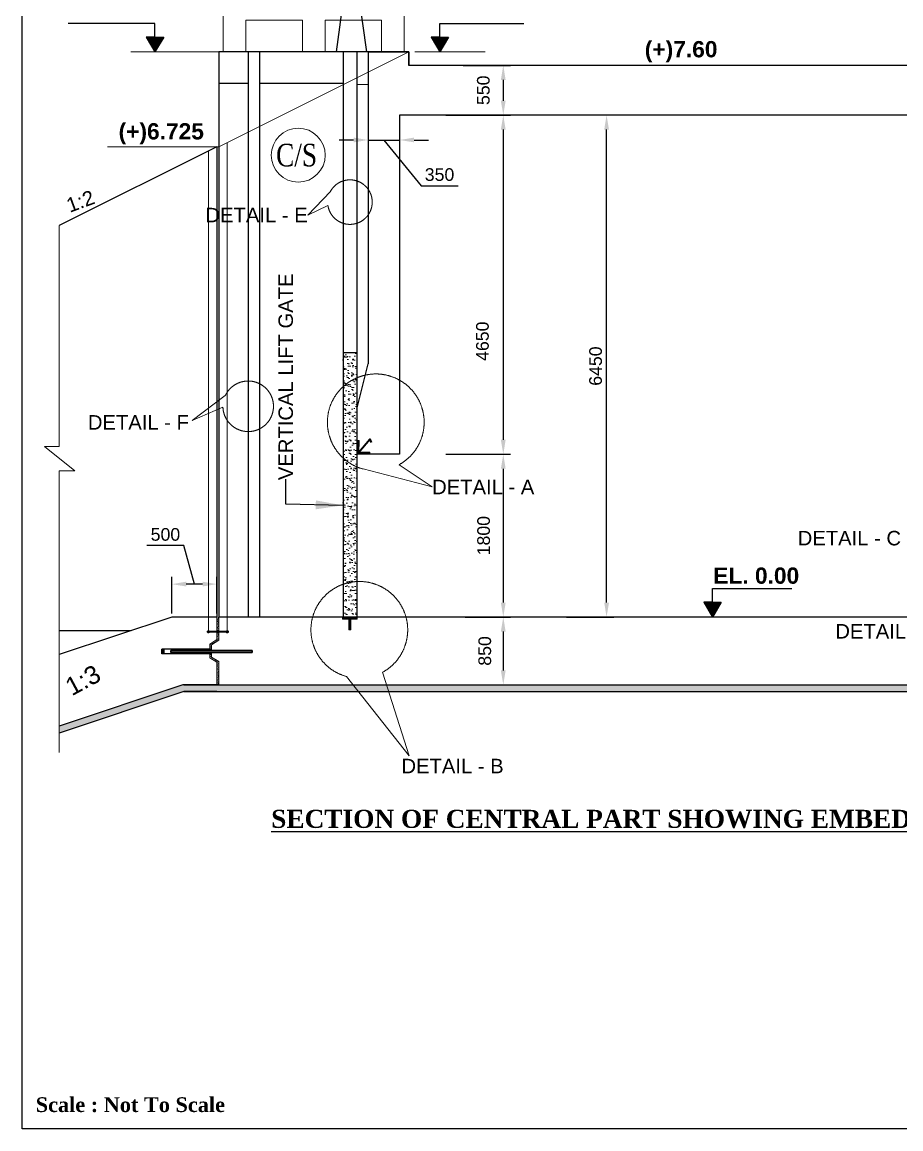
# Model space of a CAD drawing. Extents: x -358915 to 1258323, y -1667244 to -305611.
# Drawn here: x 826179 to 835896, y -1490197 to -1477959 of the extents above; entities that cross this region are included whole.
import ezdxf

# ---------------------------------------------------------------- set-up
doc = ezdxf.new("R2010")
doc.units = 0
doc.header["$LTSCALE"] = 300
doc.header["$MEASUREMENT"] = 0
doc.linetypes.add('DASHED2', pattern=[9.525, 6.35, -3.175])
doc.layers.get('0').update_dxf_attribs({"linetype": 'CONTINUOUS'})
doc.layers.get('DEFPOINTS').update_dxf_attribs({"linetype": 'CONTINUOUS'})
for name, color, linetype, lineweight in [('Dim', 7, 'CONTINUOUS', 9), ('Grid Line_Outer', 7, 'CONTINUOUS', 5), ('HATCH', 252, 'CONTINUOUS', 5), ('line2', 3, 'CONTINUOUS', 30), ('Railing', 8, 'CONTINUOUS', 0)]:
    doc.layers.add(name, color=color, linetype=linetype, lineweight=lineweight)
for name, color, linetype in [('DOTTED', 240, 'DASHED2'), ('LINE', 7, 'CONTINUOUS'), ('TEXT', 10, 'CONTINUOUS')]:
    doc.layers.add(name, color=color, linetype=linetype)
doc.styles.add('Arial', font='arial.ttf')
doc.styles.add('DIM', font='isocp3.shx')
doc.styles.add('SH-T2', font='arial.ttf', dxfattribs={"width": 0.8})
doc.dimstyles.new('dim_150', dxfattribs={"dimtxt": 300, "dimasz": 300, "dimexe": 300, "dimexo": 100, "dimgap": 100, "dimtad": 1, "dimdec": 0, "dimzin": 0, "dimdsep": 46, "dimtxsty": 'DIM', "dimcen": 150, "dimclrd": 5, "dimclre": 5, "dimclrt": 7, "dimadec": 0, "dimazin": 0, "dimtfac": 1, "dimtdec": 0, "dimtmove": 0, "dimatfit": 3, "dimfxl": 20, "dimtolj": 1, "dimtzin": 0, "dimarcsym": 0})
doc.dimstyles.new('dim_80', dxfattribs={"dimtxt": 160, "dimasz": 160, "dimexe": 80, "dimexo": 40, "dimgap": 50, "dimtad": 1, "dimdec": 0, "dimzin": 0, "dimdsep": 46, "dimtxsty": 'DIM', "dimcen": 0.09, "dimclrd": 5, "dimclre": 5, "dimclrt": 7, "dimadec": 0, "dimazin": 0, "dimtfac": 1, "dimtdec": 0, "dimtmove": 0, "dimatfit": 3, "dimfxl": 1, "dimtolj": 1, "dimtzin": 0, "dimarcsym": 0})
pattern_1 = [(37.5, (475797.836, -1504113.223), (-0.31496679, 9.63411885), [0, -7.6, 0, -8.5, 0, -8.125]), (7.5, (475797.836, -1504113.223), (8.84888353, 14.11073033), [0, -4.1, 0, -6.85, 0, -2.625]), (327.5, (475791.686, -1504113.223), (15.5707093, 0.02829527), [0, -2.5, 0, -9, 0, -11.75]), (317.5, (475791.686, -1504113.223), (15.030633, 4.3883778), [0, -1.25, 0, -5.9, 0, -6.75])]

# ---------------------------------------------------------------- blocks, each defined once
blk = doc.blocks.new('*D1009')
at = {"layer": 'DEFPOINTS', "color": 0, "ltscale": 500, "transparency": 16777216}
for p in [(831286, -1484537), (831203, -1485287), (831500, -1485287)]:
    blk.add_point(p, dxfattribs=at)
at = {"layer": 'Dim', "color": 5, "lineweight": -2, "ltscale": 500, "transparency": 16777216}
for p, q in [((831326, -1484537), (831580, -1484537)), ((831500, -1484697), (831500, -1485127)), ((831243, -1485287), (831580, -1485287))]:
    blk.add_line(p, q, dxfattribs=at)
at = {"layer": 'Dim', "color": 5, "ltscale": 500, "transparency": 16777216}
for points in [[(831473, -1484697), (831526, -1484697), (831500, -1484537)], [(831473, -1485127), (831526, -1485127), (831500, -1485287)]]:
    blk.add_solid(points, dxfattribs=at)
at = {"layer": 'Dim', "color": 7, "ltscale": 500, "transparency": 16777216, "insert": (831296, -1484912), "char_height": 140, "attachment_point": 5, "rotation": 90, "style": 'Arial'}
blk.add_mtext('\\A1;850', dxfattribs=at)
blk = doc.blocks.new('*D1013')
at = {"layer": 'DEFPOINTS', "color": 0, "ltscale": 500, "transparency": 16777216}
for p in [(827834, -1484173), (827834, -1484537), (828334, -1484537)]:
    blk.add_point(p, dxfattribs=at)
at = {"layer": 'Dim', "color": 5, "lineweight": -2, "ltscale": 500, "transparency": 16777216}
for p, q in [((827969, -1483746), (827560, -1483746)), ((828084, -1484173), (827969, -1483746)), ((827834, -1484497), (827834, -1484093)), ((828334, -1484497), (828334, -1484093)), ((828174, -1484173), (827994, -1484173))]:
    blk.add_line(p, q, dxfattribs=at)
at = {"layer": 'Dim', "color": 5, "ltscale": 500, "transparency": 16777216}
for points in [[(827994, -1484146), (827994, -1484199), (827834, -1484173)], [(828174, -1484146), (828174, -1484199), (828334, -1484173)]]:
    blk.add_solid(points, dxfattribs=at)
at = {"layer": 'Dim', "color": 7, "ltscale": 500, "transparency": 16777216, "insert": (827764, -1483624), "char_height": 140, "attachment_point": 5, "style": 'Arial'}
blk.add_mtext('\\A1;500', dxfattribs=at)
blk = doc.blocks.new('*D1015')
at = {"layer": 'DEFPOINTS', "color": 0, "ltscale": 500, "transparency": 16777216}
for p in [(831094, -1482737), (831038, -1484537), (831500, -1484537)]:
    blk.add_point(p, dxfattribs=at)
at = {"layer": 'Dim', "color": 5, "lineweight": -2, "ltscale": 500, "transparency": 16777216}
for p, q in [((831134, -1482737), (831580, -1482737)), ((831500, -1482897), (831500, -1484377)), ((831078, -1484537), (831580, -1484537))]:
    blk.add_line(p, q, dxfattribs=at)
at = {"layer": 'Dim', "color": 5, "ltscale": 500, "transparency": 16777216}
for points in [[(831473, -1482897), (831526, -1482897), (831500, -1482737)], [(831473, -1484377), (831526, -1484377), (831500, -1484537)]]:
    blk.add_solid(points, dxfattribs=at)
at = {"layer": 'Dim', "color": 7, "ltscale": 500, "transparency": 16777216, "insert": (831283, -1483637), "char_height": 140, "attachment_point": 5, "rotation": 90, "style": 'Arial'}
blk.add_mtext('\\A1;1800', dxfattribs=at)
blk = doc.blocks.new('*D1016')
at = {"layer": 'DEFPOINTS', "color": 0, "ltscale": 500, "transparency": 16777216}
for p in [(830825, -1478987), (830825, -1482737), (831500, -1482737)]:
    blk.add_point(p, dxfattribs=at)
at = {"layer": 'Dim', "color": 5, "lineweight": -2, "ltscale": 500, "transparency": 16777216}
for p, q in [((830865, -1478987), (831580, -1478987)), ((831500, -1479147), (831500, -1482577)), ((830865, -1482737), (831580, -1482737))]:
    blk.add_line(p, q, dxfattribs=at)
at = {"layer": 'Dim', "color": 5, "ltscale": 500, "transparency": 16777216}
for points in [[(831473, -1479147), (831526, -1479147), (831500, -1478987)], [(831473, -1482577), (831526, -1482577), (831500, -1482737)]]:
    blk.add_solid(points, dxfattribs=at)
at = {"layer": 'Dim', "color": 7, "ltscale": 500, "transparency": 16777216, "insert": (831270, -1481487), "char_height": 140, "attachment_point": 5, "rotation": 90, "style": 'Arial'}
blk.add_mtext('\\A1;4650', dxfattribs=at)
blk = doc.blocks.new('KK')
at = {"layer": 'LINE', "lineweight": 15}
for p, q in [((-286, 1162), (-184, 1162)), ((-286, 1148), (-286, 1162)), ((-286, 1148), (-184, 1148)), ((-242, 1056), (-242, 1148)), ((-226, 1056), (-226, 1148)), ((-184, 1148), (-184, 1162))]:
    blk.add_line(p, q, dxfattribs=at)
at = {"layer": 'LINE'}
for p, q in [((-182, 1056), (-284, 1056)), ((-284, 1054), (-284, 955)), ((-182, 1056), (-182, 956)), ((-284, 856), (-284, 953)), ((-182, 956), (-182, 856)), ((-284, 856), (-400, 0)), ((-182, 856), (-66, 0))]:
    blk.add_line(p, q, dxfattribs=at)
blk = doc.blocks.new('*D1017')
at = {"layer": 'DEFPOINTS', "color": 0, "ltscale": 500, "transparency": 16777216}
for p in [(832642, -1478987), (833347, -1478987), (832158, -1484537)]:
    blk.add_point(p, dxfattribs=at)
at = {"layer": 'Dim', "color": 5, "lineweight": -2, "ltscale": 500, "transparency": 16777216}
for p, q in [((833307, -1478987), (832562, -1478987)), ((832642, -1484377), (832642, -1479147)), ((832198, -1484537), (832722, -1484537))]:
    blk.add_line(p, q, dxfattribs=at)
at = {"layer": 'Dim', "color": 5, "ltscale": 500, "transparency": 16777216}
for points in [[(832616, -1479147), (832669, -1479147), (832642, -1478987)], [(832616, -1484377), (832669, -1484377), (832642, -1484537)]]:
    blk.add_solid(points, dxfattribs=at)
at = {"layer": 'Dim', "color": 7, "ltscale": 500, "transparency": 16777216, "insert": (832521, -1481762), "char_height": 140, "attachment_point": 5, "rotation": 90, "style": 'Arial'}
blk.add_mtext('\\A1;6450', dxfattribs=at)
blk = doc.blocks.new('*D1018')
at = {"layer": 'DEFPOINTS', "color": 0, "ltscale": 500, "transparency": 16777216}
for p in [(831015, -1478437), (831015, -1478987), (831500, -1478987)]:
    blk.add_point(p, dxfattribs=at)
at = {"layer": 'Dim', "color": 5, "lineweight": -2, "ltscale": 500, "transparency": 16777216}
for p, q in [((831055, -1478437), (831580, -1478437)), ((831500, -1478597), (831500, -1478827)), ((831055, -1478987), (831580, -1478987))]:
    blk.add_line(p, q, dxfattribs=at)
at = {"layer": 'Dim', "color": 5, "ltscale": 500, "transparency": 16777216}
for points in [[(831473, -1478597), (831526, -1478597), (831500, -1478437)], [(831473, -1478827), (831526, -1478827), (831500, -1478987)]]:
    blk.add_solid(points, dxfattribs=at)
at = {"layer": 'Dim', "color": 7, "ltscale": 500, "transparency": 16777216, "insert": (831280, -1478712), "char_height": 140, "attachment_point": 5, "rotation": 90, "style": 'Arial'}
blk.add_mtext('\\A1;550', dxfattribs=at)
blk = doc.blocks.new('*D1020')
at = {"layer": 'DEFPOINTS', "color": 0, "ltscale": 500, "transparency": 16777216}
for p in [(830004, -1479111), (830354, -1479111), (830354, -1479262)]:
    blk.add_point(p, dxfattribs=at)
at = {"layer": 'Dim', "color": 5, "lineweight": -2, "ltscale": 500, "transparency": 16777216}
for p, q in [((830004, -1479151), (830004, -1479342)), ((830354, -1479151), (830354, -1479342)), ((829844, -1479262), (829684, -1479262)), ((830004, -1479262), (830354, -1479262)), ((830004, -1479262), (830354, -1479262)), ((830179, -1479262), (830591, -1479767)), ((830514, -1479262), (830674, -1479262)), ((830591, -1479767), (831000, -1479767))]:
    blk.add_line(p, q, dxfattribs=at)
at = {"layer": 'Dim', "color": 5, "ltscale": 500, "transparency": 16777216}
for points in [[(829844, -1479235), (829844, -1479288), (830004, -1479262)], [(830514, -1479235), (830514, -1479288), (830354, -1479262)]]:
    blk.add_solid(points, dxfattribs=at)
at = {"layer": 'Dim', "color": 7, "ltscale": 500, "transparency": 16777216, "insert": (830795, -1479645), "char_height": 140, "attachment_point": 5, "style": 'Arial'}
blk.add_mtext('\\A1;350', dxfattribs=at)
blk = doc.blocks.new('Ralling 02')
at = {"layer": 'Railing', "ltscale": 500}
for p, q in [((-1750, 0), (-1750, 1050)), ((-1750, 1000), (-1750, 0)), ((-1500, 1050), (-1500, 1000)), ((-875, 1000), (-875, 1050)), ((-625, 1000), (-625, 1050)), ((0, 1000), (0, 1050)), ((0, 1000), (0, 1050)), ((250, 800), (250, 1050)), ((250, 1050), (250, 0)), ((-1500, 800), (-875, 800)), ((-1500, 550), (-1500, 800)), ((-875, 550), (-875, 800)), ((0, 800), (-625, 800)), ((0, 550), (0, 800)), ((-1500, 0), (-1500, 350)), ((-875, 0), (-875, 350)), ((0, 0), (0, 350))]:
    blk.add_line(p, q, dxfattribs=at)
for points in [[(-1500, 1050), (-1750, 1050)], [(-1500, 1000), (-875, 1000)], [(-625, 1050), (-875, 1050)], [(0, 1000), (-625, 1000)], [(250, 1050), (0, 1050)], [(-625, 800), (-625, 550)], [(0, 800), (0, 800), (0, 550)], [(-1500, 550), (-875, 550)], [(0, 550), (-625, 550)], [(-1500, 350), (-875, 350)], [(-875, 350), (-1400, 350)], [(-625, 350), (-225, 350)], [(0, 350), (-625, 350)], [(-625, 350), (-625, 0)]]:
    blk.add_lwpolyline(points, dxfattribs=at)
blk.add_lwpolyline([(-625, 1000), (-625, 1000)], close=True, dxfattribs=at)
blk = doc.blocks.new('huk')
at = {"layer": 'Dim'}
h = blk.add_hatch(dxfattribs=at)
h.set_pattern_fill('ANSI31', color=15)
h.set_pattern_definition([(45, (-358365.36117, -19477.47705), (-0.08838834765, 0.08838834765), [])])
h.paths.add_polyline_path([(13, 3, 0.75964), (-13, 3), (-94, 3, 4.674984), (-94, -6), (-12, -6, 0.637498), (12, -6), (94, -6, 4.674984), (94, 3)])
h.paths.add_polyline_path([(-6, 0, -1), (6, 0, -1)], flags=16)
at = {"layer": 'DOTTED', "color": 8}
for points in [[(-94, 3), (-13, 3)], [(13, 3), (94, 3)], [(-94, -6), (-12, -6)], [(12, -6), (94, -6)]]:
    blk.add_lwpolyline(points, dxfattribs=at)
blk.add_circle((0, 0), 6.04, dxfattribs=at)
for centre, radius, start, end in [((-104, -1), 11, 24.1477, 335.8523), ((0, 0), 13, 15.5565, 164.4435), ((104, -1), 11, 204.1477, 155.8523), ((0, 0), 13, 204.9652, 335.0348)]:
    blk.add_arc(centre, radius, start, end, dxfattribs=at)

msp = doc.modelspace()

# ---------------------------------------------------------------- hatches: boundary and pattern name
at = {"layer": 'Dim'}
h = msp.add_hatch(dxfattribs=at)
h.set_pattern_fill('ANSI31', color=8, scale=0.5)
h.set_pattern_definition([(45, (655511.25097, -1530818.002826), (-0.044194173824, 0.044194173824), [])])
h.paths.add_polyline_path([(827744.5, -1478123.8), (827648.2, -1478123.8), (827648.2, -1478286.7)])
h.paths.add_polyline_path([(827648.2, -1478123.8), (827551.9, -1478123.8), (827648.2, -1478286.7)])
h = msp.add_hatch(dxfattribs=at)
h.set_pattern_fill('ANSI31', color=8, scale=0.5)
h.set_pattern_definition([(45, (658660.45642, -1530818.002826), (-0.044194173824, 0.044194173824), [])])
h.paths.add_polyline_path([(830893.7, -1478123.8), (830797.4, -1478123.8), (830797.4, -1478286.7)])
h.paths.add_polyline_path([(830797.4, -1478123.8), (830701.1, -1478123.8), (830797.4, -1478286.7)])
at = {"layer": 'Dim', "ltscale": 50}
h = msp.add_hatch(dxfattribs=at)
h.set_pattern_fill('AR-SAND', color=2, scale=40)
h.set_pattern_definition([(37.5, (-1999817.22, -753899.374), (-2.5197343, 77.0729508), [0, -60.8, 0, -68, 0, -65]), (7.5, (-1999817.22, -753899.37), (70.7910682, 112.8858426), [0, -32.8, 0, -54.8, 0, -21]), (327.5, (-1999866.42, -753899.374), (124.5656745, 0.2263621), [0, -20, 0, -72, 0, -94]), (317.5, (-1999866.42, -753899.37), (120.245064, 35.1070226), [0, -10, 0, -47.2, 0, -54])])
h.paths.add_polyline_path([(829729.2, -1484536.7), (829879.1, -1484536.7), (829879.1, -1481610.3), (829729.1, -1481610.3)])
at = {"layer": 'Dim'}
h = msp.add_hatch(dxfattribs=at)
h.set_pattern_fill('ANSI31', color=8, scale=0.5)
h.set_pattern_definition([(45, (661676.67689, -1537068.002826), (-0.044194173824, 0.044194173824), [])])
h.paths.add_polyline_path([(833909.9, -1484373.8), (833813.6, -1484373.8), (833813.6, -1484536.7)])
h.paths.add_polyline_path([(833813.6, -1484373.8), (833717.3, -1484373.8), (833813.6, -1484536.7)])
h = msp.add_hatch(dxfattribs=at)
h.set_pattern_fill('AR-SAND', color=8, scale=5)
h.set_pattern_definition(pattern_1)
h.paths.add_polyline_path([(828354.1, -1484536.7), (828334.1, -1484536.7), (828334.1, -1484786.7), (828254.1, -1484836.7), (828254.1, -1484880.6), (828274.1, -1484880.6), (828274.1, -1484843.8), (828354.1, -1484793.8)])
h = msp.add_hatch(color=15, dxfattribs=at)
h.dxf.hatch_style = 1
h.paths.add_polyline_path([(827749.6, -1484892.8), (827724.1, -1484892.8), (827724.1, -1484942.8), (827749.6, -1484942.8)])
h = msp.add_hatch(color=15, dxfattribs=at)
h.dxf.hatch_style = 1
h.paths.add_polyline_path([(828723.9, -1484907.6), (828723.9, -1484927.6), (827824.4, -1484927.6), (827824.4, -1484907.6)])
h = msp.add_hatch(dxfattribs=at)
h.set_pattern_fill('AR-SAND', color=8, scale=5)
h.set_pattern_definition(pattern_1)
h.paths.add_polyline_path([(828334.1, -1485287.4), (828354.1, -1485287.4), (828354.1, -1485029.6), (828274.1, -1484979.6), (828274.1, -1484942.8), (828254.1, -1484942.8), (828254.1, -1484986.7), (828334.1, -1485036.7)])
at = {"layer": 'Grid Line_Outer', "ltscale": 2}
h = msp.add_hatch(dxfattribs=at)
h.set_pattern_fill('ANSI31', color=1)
h.set_pattern_definition([(45, (372532.36099, -1448017.35295), (-0.08838834765, 0.08838834765), [])])
h.paths.add_polyline_path([(830027.1, -1482736.7), (830025.1, -1482712.9), (829903.4, -1482712.9), (829905.4, -1482585.6), (829879.1, -1482585.6), (829879.1, -1482736.7)])
h = msp.add_hatch(dxfattribs=at)
h.set_pattern_fill('ANSI31', color=1, scale=0.6)
h.set_pattern_definition([(45, (555437.74945, -1462625.75057), (-0.05303300859, 0.05303300859), [])])
h.paths.add_polyline_path([(829815.9, -1484559.3), (829792.1, -1484559.3), (829792.1, -1484678.6), (829815.9, -1484678.6)])
h.paths.add_polyline_path([(829885, -1484537.4), (829722.4, -1484537.4), (829722.4, -1484559.3), (829885, -1484559.3)])
at = {"layer": 'HATCH', "lineweight": 15}
h = msp.add_hatch(dxfattribs=at)
h.set_pattern_fill('AR-CONC', color=2, scale=20)
h.set_pattern_definition([(50, (700863.17, -1493136.25), (143.45204, -12.55043), [15, -165]), (355, (700863.17, -1493136.25), (-27.75027, 150.43843), [12, -132]), (100.45144, (700875.12, -1493137.3), (115.70177, 137.888), [12.74804, -140.22842]), (46.1842, (700863.17, -1493096.25), (213.44827, -33.10386), [22.5, -247.5]), (96.63564, (700880.96, -1493099.01), (186.9324, 194.82372), [19.12207, -210.34275]), (351.18416, (700863.17, -1493096.25), (186.9324, 194.82372), [18, -198]), (21, (700883.17, -1493106.25), (119.38141, -80.52378), [15, -165]), (326, (700883.17, -1493106.25), (48.66307, 145.03001), [12, -132]), (71.45144, (700893.12, -1493112.96), (168.04448, 64.50623), [12.74804, -140.22842]), (37.5, (700863.17, -1493136.253), (2.431971, 66.57877), [0, -130.4, 0, -134, 0, -132.5]), (7.5, (700863.17, -1493136.25), (52.613907, 78.882342), [0, -76.4, 0, -127.4, 0, -50.5]), (327.5, (700818.57, -1493136.253), (106.764487, -4.510974), [0, -50, 0, -156, 0, -207]), (317.5, (700798.57, -1493136.25), (116.637234, 20.020996), [0, -65, 0, -103.6, 0, -147])])
h.paths.add_polyline_path([(836772.9, -1485511.7), (836622.9, -1485361.7), (830454.1, -1485361.7), (827968.2, -1485361.7), (826590.1, -1485821), (826590.1, -1485741.9), (827956, -1485286.7), (830454.1, -1485286.7), (836653.9, -1485286.7), (836803.9, -1485436.7), (838274, -1485436.7), (838652.2, -1485436.7), (840216.2, -1485958), (840216.2, -1486037.1), (838640.1, -1485511.7)])

# ---------------------------------------------------------------- linework, layer by layer
for p, q in [((828274.1, -1484892), (827724.1, -1484892.8)), ((828274.1, -1484942.8), (827724.1, -1484942.8))]:
    msp.add_line(p, q)
at = {"color": 5}
for points in [[(827648.2, -1478286.7), (827648.2, -1477972.6), (826689.8, -1477972.6)], [(830797.4, -1478286.7), (830797.4, -1477972.6), (831726.9, -1477972.6)], [(827648.2, -1478286.7), (827648.2, -1478123.8), (827551.9, -1478123.8), (827648.2, -1478286.7)], [(827648.2, -1478286.7), (827648.2, -1478123.8), (827744.5, -1478123.8), (827648.2, -1478286.7)], [(830797.4, -1478286.7), (830797.4, -1478123.8), (830701.1, -1478123.8), (830797.4, -1478286.7)], [(830797.4, -1478286.7), (830797.4, -1478123.8), (830893.7, -1478123.8), (830797.4, -1478286.7)], [(833813.6, -1484536.7), (833813.6, -1484222.6), (834690.4, -1484222.6)], [(833813.6, -1484536.7), (833813.6, -1484373.8), (833717.3, -1484373.8), (833813.6, -1484536.7)], [(833813.6, -1484536.7), (833813.6, -1484373.8), (833909.9, -1484373.8), (833813.6, -1484536.7)]]:
    msp.add_lwpolyline(points, dxfattribs=at)
for points in [[(827724.1, -1484942.8), (827724.1, -1484892.8)], [(827749.6, -1484942.8), (827749.6, -1484892.8)]]:
    msp.add_lwpolyline(points)
at = {"layer": 'Dim', "color": 8, "linetype": 'DASHED2', "ltscale": 2000}
msp.add_line((828348.1, -1479336.7), (827124, -1479336.7), dxfattribs=at)
for points in [[(827382.1, -1478286.7), (828404.9, -1478286.7)], [(830523.6, -1478286.7), (831299.6, -1478286.7)]]:
    msp.add_lwpolyline(points, dxfattribs=at)
at = {"layer": 'Dim', "color": 5, "linetype": 'DASHED2', "ltscale": 800000}
for points in [[(830454.1, -1478286.7), (828354.1, -1479336.7)], [(828446.9, -1484688.5), (828446.9, -1479290.3)], [(828240.5, -1484688.5), (828240.5, -1479383.5)]]:
    msp.add_lwpolyline(points, dxfattribs=at)
at = {"layer": 'Dim', "color": 1, "linetype": 'DASHED2', "ltscale": 2000}
for points in [[(829560.9, -1479985.3, 6.0707516), (829588.7, -1479829.8), (829337.2, -1480091.8), (829560.9, -1479985.3)], [(830347.6, -1482852.4, 5.1437327), (829949.6, -1482899.8), (830712.9, -1483098.7), (830347.6, -1482852.4)], [(828399.9, -1482217.2, 8.3973133), (828425.8, -1482088.5), (828061, -1482365), (828399.9, -1482217.2)], [(830165.5, -1485147.5, 5.1437327), (829767.4, -1485194.8), (830458.8, -1486070.7), (830165.5, -1485147.5)]]:
    msp.add_lwpolyline(points, format="xyb", dxfattribs=at)
at = {"layer": 'Grid Line_Outer', "color": 1, "ltscale": 2}
msp.add_line((830027.1, -1482736.7), (830025.1, -1482712.9), dxfattribs=at)
msp.add_lwpolyline([(830027.1, -1482736.7), (829879.1, -1482736.7), (829879.1, -1482585.6), (829905.4, -1482585.6), (829903.4, -1482712.9), (830025.1, -1482712.9)], dxfattribs=at)
at = {"layer": 'Grid Line_Outer', "color": 1, "lineweight": 35, "ltscale": 2}
msp.add_lwpolyline([(829903.4, -1482712.9), (830025.9, -1482568.2), (830040.4, -1482606.1)], dxfattribs=at)
at = {"layer": 'Grid Line_Outer', "color": 1, "ltscale": 2}
for points in [[(829722.4, -1484537.4), (829885, -1484537.4), (829885, -1484559.3), (829722.4, -1484559.3)], [(829815.9, -1484678.6), (829792.1, -1484678.6), (829792.1, -1484559.3), (829815.9, -1484559.3)]]:
    msp.add_lwpolyline(points, close=True, dxfattribs=at)
at = {"layer": 'HATCH', "color": 8, "lineweight": 15}
msp.add_line((829879.1, -1478649.2), (830004.1, -1478649.2), dxfattribs=at)
at = {"layer": 'HATCH', "color": 3, "lineweight": 9}
msp.add_lwpolyline([(826590.1, -1486034.2), (826590.1, -1482921.4), (826760.9, -1482921.4), (826428.2, -1482651.9), (826590.1, -1482651.9), (826590.1, -1480208.7)], dxfattribs=at)
at = {"layer": 'HATCH', "color": 3, "lineweight": 15}
msp.add_circle((829232.3, -1479429.9), 298.6, dxfattribs=at)
at = {"layer": 'LINE', "ltscale": 500}
for p, q in [((830004.1, -1478286.7), (828354.1, -1478286.7)), ((828679.1, -1478636.7), (828354.1, -1478636.7)), ((829729.1, -1478636.7), (828804.1, -1478636.7)), ((830354.1, -1482736.7), (829879.1, -1482736.7)), ((836903.9, -1484536.7), (828354.1, -1484536.7)), ((826590.1, -1484686.7), (827384.2, -1484686.7))]:
    msp.add_line(p, q, dxfattribs=at)
at = {"layer": 'LINE'}
msp.add_lwpolyline([(852218.5, -1490196.5), (826179.3, -1490196.5), (826179.3, -1471783.1), (852218.5, -1471783.1)], close=True, dxfattribs=at)
at = {"layer": 'LINE', "ltscale": 500}
for points in [[(828354.1, -1478286.7), (828354.1, -1484536.7)], [(828679.1, -1478286.7), (828679.1, -1484536.7)], [(828804.1, -1478286.7), (828804.1, -1484536.7)], [(829729.1, -1478286.7), (829729.2, -1484536.7)], [(829879.1, -1478286.7), (829879.1, -1484536.7)], [(830004.1, -1478286.7), (830454.1, -1478286.7)], [(830454.1, -1478436.7), (830454.1, -1478286.7), (830004.1, -1478286.7), (830004.1, -1478436.7)], [(830454.1, -1478286.7), (830454.1, -1478436.7)], [(830004.1, -1478436.7), (830004.1, -1481736.7)], [(836454.1, -1478436.9), (830454.1, -1478436.7)], [(830004.1, -1478942.9), (830004.1, -1481736.7)], [(830354.1, -1478986.7), (830354.1, -1482636.7)], [(836554.1, -1478986.7), (830354.1, -1478986.7)], [(830354.1, -1478986.7), (830354.1, -1482736.7)], [(828334.1, -1479336.7), (826590.1, -1480208.7)], [(828334.1, -1479336.7), (828334.1, -1484536.7)], [(829729.1, -1481610.3), (829879.1, -1481610.3)], [(829879.1, -1482236.7), (830004.1, -1481736.7)], [(829879.1, -1482236.7), (829879.1, -1482736.7)], [(828334.1, -1484536.7), (827834.3, -1484536.7), (826590.1, -1484951.4)], [(828334.1, -1485286.7), (827956, -1485286.7), (826590.1, -1485741.9)], [(827968.2, -1485286.7), (830454.1, -1485286.7), (836653.9, -1485286.7), (836803.9, -1485436.7), (838254, -1485436.7)], [(828334.1, -1485361.7), (827968.2, -1485361.7), (826590.1, -1485821)], [(827968.2, -1485361.7), (830454.1, -1485361.7), (836622.9, -1485361.7), (836772.9, -1485511.7), (838640.1, -1485511.7)]]:
    msp.add_lwpolyline(points, dxfattribs=at)
at = {"layer": 'LINE', "lineweight": 15}
for points in [[(828334.1, -1484536.7), (828334.1, -1484786.7), (828254.1, -1484836.7), (828254.1, -1484892.1)], [(828354.1, -1484536.7), (828354.1, -1484793.8), (828274.1, -1484843.8), (828274.1, -1484907.6)], [(828254.1, -1484942.8), (828254.1, -1484986.7), (828334.1, -1485036.7), (828334.1, -1485286.7)], [(828274.1, -1484927.6), (828274.1, -1484979.6), (828354.1, -1485029.6), (828354.1, -1485286.7)]]:
    msp.add_lwpolyline(points, dxfattribs=at)
at = {"layer": 'line2', "color": 2}
msp.add_line((828723.9, -1484927.6), (828723.9, -1484907.6), dxfattribs=at)
at = {"layer": 'line2', "color": 1}
for points in [[(828354.1, -1484706.7), (828349.8, -1484710.1), (828343.9, -1484711.5), (828337.6, -1484709.9), (828334.1, -1484707)], [(828354.1, -1485286.7), (828334.1, -1485286.7)]]:
    msp.add_lwpolyline(points, dxfattribs=at)
at = {"layer": 'line2', "color": 2}
for points in [[(827824.4, -1484907.6), (828723.9, -1484907.6)], [(827824.4, -1484907.6), (827824.4, -1484927.6)], [(827824.4, -1484927.6), (828723.9, -1484927.6)]]:
    msp.add_lwpolyline(points, dxfattribs=at)

# ---------------------------------------------------------------- block references
at = {"color": 8}
msp.add_blockref('KK', (830051.9, -1478286.7), dxfattribs=at)
at = {"layer": 'line2', "color": 1, "xscale": -1}
for name, p in [('Ralling 02', (828654.1, -1478286.7)), ('huk', (828343.9, -1484698.5))]:
    msp.add_blockref(name, p, dxfattribs=at)

# ---------------------------------------------------------------- texts
at = {"layer": 'LINE', "color": 4, "insert": (828933.4, -1486770.8), "char_height": 150, "width": 8809.359, "attachment_point": 4}
msp.add_mtext('{\\fTimes New Roman|b1|i0|c0|p18;\\H1.3333x;\\L\\C6;SECTION OF CENTRAL PART SHOWING EMBEDED PARTS }', dxfattribs=at)
at = {"layer": 'TEXT', "ltscale": 500, "style": 'Arial'}
msp.add_text('1:3', height=200, rotation=28.3021, dxfattribs=at).set_placement((826727.7, -1485414.4))
at = {"layer": 'TEXT', "color": 6, "char_height": 180, "attachment_point": 4, "style": 'Arial'}
for s, insert, width in [('{\\fArial|b1|i0|c0|p34;(+)7.60}', (833064.6, -1478284.9, 0), 572.38), ('{\\fArial|b1|i0|c0|p34;(+)6.725}', (827246, -1479193, 0), 572.38), ('{\\fArial|b1|i0|c0|p34;EL. 0.00}', (833821.8, -1484080.4, 0), 1147.839)]:
    msp.add_mtext(s, dxfattribs=dict(at, insert=insert, width=width))
at = {"layer": 'TEXT', "color": 1, "insert": (829441, -1479430.3), "char_height": 250, "width": 630.168, "attachment_point": 6, "style": 'SH-T2'}
msp.add_mtext('{\\fTimes New Roman|b0|i0|c0|p18;C/S}', dxfattribs=at)
at = {"layer": 'TEXT', "ltscale": 500, "insert": (826942.1, -1479810.1), "char_height": 160, "width": 609.08, "attachment_point": 3, "rotation": 20.1763, "style": 'Arial'}
msp.add_mtext('1:2', dxfattribs=at)
at = {"layer": 'TEXT', "color": 7, "char_height": 160, "style": 'Arial'}
for s, insert, attachment_point in [('DETAIL - E', (829337.2, -1480091.8), 6), ('DETAIL - F', (828023.9, -1482384.1), 6), ('DETAIL - A', (830712.9, -1483098.7), 4), ('DETAIL - C', (835898.1, -1483665.4), 6), ('DETAIL - D', (836314.3, -1484694.4), 6)]:
    msp.add_mtext(s, dxfattribs=dict(at, insert=insert, attachment_point=attachment_point))
at = {"layer": 'TEXT', "color": 2, "insert": (829095.1, -1480737.9), "char_height": 160, "attachment_point": 6, "rotation": 90, "style": 'Arial'}
msp.add_mtext('\\pxql;VERTICAL LIFT GATE', dxfattribs=at)
at = {"layer": 'TEXT', "color": 7, "insert": (830374, -1486184.4), "char_height": 160, "width": 1484.668, "attachment_point": 4, "style": 'Arial'}
msp.add_mtext('DETAIL - B', dxfattribs=at)
at = {"layer": 'TEXT', "color": 0, "linetype": 'ByBlock', "insert": (826329.6, -1489847.4), "char_height": 163.039, "width": 8486.086, "attachment_point": 1, "style": 'Arial'}
msp.add_mtext('{\\fTimes New Roman|b1|i0|c0|p18;Scale : Not To Scale}', dxfattribs=at)

# ---------------------------------------------------------------- dimensions: what is measured, and where the dimension line sits
at = {"layer": 'Dim', "ltscale": 500}
for base, p1, p2, angle, text, picture, middle in [((831499.5, -1478986.7), (831015.2, -1478436.7), (831015.2, -1478986.7), 270, '550', '*D1018', (831280.4, -1478711.7)), ((831499.5, -1482736.7), (830824.7, -1478986.7), (830824.7, -1482736.7), 90, '4650', '*D1016', (831269.9, -1481487.2)), ((831499.5, -1485286.7), (831285.5, -1484536.7), (831202.5, -1485286.7), 90, '850', '*D1009', (831295.6, -1484911.7))]:
    dim = msp.add_linear_dim(base=base, p1=p1, p2=p2, angle=angle, text=text, dimstyle='dim_80', override={"dimtxt": 140, "dimtxsty": 'Arial', "dimtmove": 2}, dxfattribs=at)
    dim.commit()
    dim.dimension.update_dxf_attribs({"geometry": picture, "text_midpoint": middle, "dimtype": 160})
dim = msp.add_linear_dim(base=(832642.2, -1478986.7), p1=(832157.8, -1484536.7), p2=(833347.5, -1478986.7), angle=90, text='6450', dimstyle='dim_80', override={"dimtxt": 140, "dimtxsty": 'Arial', "dimtmove": 2}, dxfattribs=at)
dim.commit()
dim.dimension.update_dxf_attribs({"geometry": '*D1017', "text_midpoint": (832520.7, -1481761.7)})
dim = msp.add_linear_dim(base=(830354.1, -1479261.7), p1=(830004.1, -1479111.2), p2=(830354.1, -1479111.2), text='350', dimstyle='dim_80', override={"dimtxt": 140, "dimtxsty": 'Arial', "dimtmove": 1}, dxfattribs=at)
dim.commit()
dim.dimension.update_dxf_attribs({"geometry": '*D1020', "text_midpoint": (830641, -1479766.7), "dimtype": 160})
for base, p1, p2, angle, override, picture, middle in [((831499.5, -1484536.7), (831093.7, -1482736.7), (831037.5, -1484536.7), 90, {"dimtxt": 140, "dimtxsty": 'Arial', "dimtmove": 2}, '*D1015', (831282.8, -1483636.7)), ((827834.3, -1484172.8), (828334.1, -1484536.7), (827834.3, -1484536.7), 180, {"dimtxt": 140, "dimtxsty": 'Arial', "dimtmove": 1}, '*D1013', (827918.8, -1483745.8))]:
    dim = msp.add_linear_dim(base=base, p1=p1, p2=p2, angle=angle, dimstyle='dim_80', override=override, dxfattribs=at)
    dim.commit()
    dim.dimension.update_dxf_attribs({"geometry": picture, "text_midpoint": middle, "dimtype": 160})

# ---------------------------------------------------------------- leaders
msp.add_leader([(829726.4, -1483301.9), (829094.1, -1483290), (829094, -1483013.1)], dimstyle='dim_150', override={"dimtmove": 1}, dxfattribs=at)

doc.saveas('drawing.dxf')
